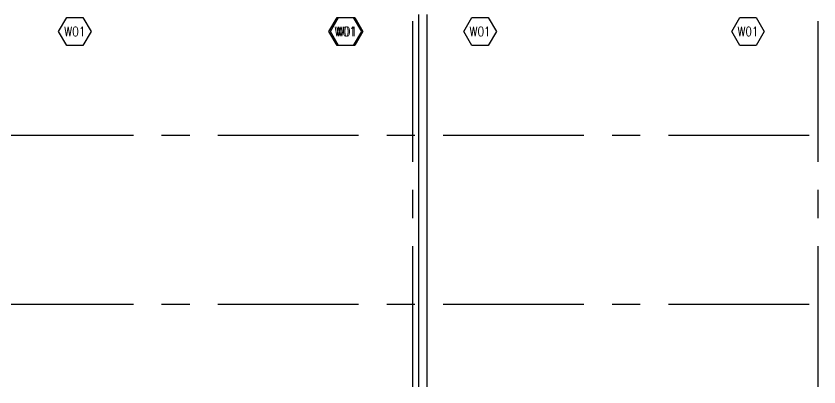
# Model space of a CAD drawing. Extents: x 88852.7 to 88945.7, y 39921.6 to 40001.1.
# Drawn here: x 88878.93 to 88893.18, y 39921.62 to 39928.2 of the extents above; entities that cross this region are included whole.
import ezdxf
from ezdxf.enums import TextEntityAlignment as Align

# ---------------------------------------------------------------- set-up
doc = ezdxf.new("R2010")
doc.units = 0
doc.header["$MEASUREMENT"] = 0
doc.linetypes.add('CENTERX2', pattern=[4, 2.5, -0.5, 0.5, -0.5])
for name, color, linetype in [('AXES', 11, 'CENTERX2'), ('WALL', 4, 'CONTINUOUS'), ('WIN-BOX', 3, 'CONTINUOUS'), ('WIN-NO', 5, 'CONTINUOUS')]:
    doc.layers.add(name, color=color, linetype=linetype)
doc.styles.add('ROMANS', font='ROMANS.shx', dxfattribs={"width": 0.6})

# ---------------------------------------------------------------- blocks, each defined once
blk = doc.blocks.new('WW1')
at = {"layer": 'WIN-BOX'}
blk.add_lwpolyline([(144, -250), (289, 0), (144, 250), (-144, 250), (-289, 0), (-144, -250)], close=True, dxfattribs=at)
at = {"layer": 'WIN-NO', "style": 'ROMANS', "width": 0.8}
blk.add_attdef('W00', text='', height=170, dxfattribs=at).set_placement((0, 0), align=Align.MIDDLE)

msp = doc.modelspace()

# ---------------------------------------------------------------- linework, layer by layer
at = {"layer": 'AXES'}
for p, q in [((88885.9703, 39921.6153), (88885.9703, 40000.4279)), ((88893.1703, 39921.6153), (88893.1703, 40000.0779)), ((88945.0103, 39926.0796), (88876.9703, 39926.0796)), ((88945.0103, 39923.0796), (88876.9703, 39923.0796))]:
    msp.add_line(p, q, dxfattribs=at)
at = {"layer": 'WALL'}
for p, q in [((88886.0703, 39928.2296), (88886.0703, 39921.6153)), ((88886.2203, 39928.2296), (88886.2203, 39921.6153))]:
    msp.add_line(p, q, dxfattribs=at)

# ---------------------------------------------------------------- block references
at = {"layer": 'WIN-NO'}
ref = msp.add_blockref('WW1', (88879.9703, 39927.9296), dxfattribs=dict(at, xscale=-0.001, yscale=0.001, zscale=0.001))
ref.add_attrib('W00', 'W01', dxfattribs={"height": 0.17, "style": 'ROMANS', "width": 0.8}).set_placement((88879.9703, 39927.9296), align=Align.MIDDLE)
ref = msp.add_blockref('WW1', (88879.9703, 39927.9296), dxfattribs=dict(at, xscale=-0.001, yscale=0.001, zscale=0.001))
ref.add_attrib('W00', 'W01', dxfattribs={"height": 0.17, "style": 'ROMANS', "width": 0.8}).set_placement((88879.9703, 39927.9296), align=Align.MIDDLE)
ref = msp.add_blockref('WW1', (88879.9703, 39927.9296), dxfattribs=dict(at, xscale=-0.001, yscale=0.001, zscale=0.001))
ref.add_attrib('W00', 'W01', dxfattribs={"height": 0.17, "style": 'ROMANS', "width": 0.8}).set_placement((88879.9703, 39927.9296), align=Align.MIDDLE)
ref = msp.add_blockref('WW1', (88884.7703, 39927.9296), dxfattribs=dict(at, xscale=-0.001, yscale=0.001, zscale=0.001))
ref.add_attrib('W00', 'W01', dxfattribs={"height": 0.17, "style": 'ROMANS', "width": 0.8}).set_placement((88884.7703, 39927.9296), align=Align.MIDDLE)
ref = msp.add_blockref('WW1', (88884.7969, 39927.9296), dxfattribs=dict(at, xscale=-0.001, yscale=0.001, zscale=0.001))
ref.add_attrib('W00', 'W01', dxfattribs={"height": 0.17, "style": 'ROMANS', "width": 0.8}).set_placement((88884.7969, 39927.9296), align=Align.MIDDLE)
ref = msp.add_blockref('WW1', (88887.1669, 39927.9296), dxfattribs=dict(at, xscale=-0.001, yscale=0.001, zscale=0.001))
ref.add_attrib('W00', 'W01', dxfattribs={"height": 0.17, "style": 'ROMANS', "width": 0.8}).set_placement((88887.1669, 39927.9296), align=Align.MIDDLE)
ref = msp.add_blockref('WW1', (88891.924, 39927.9296), dxfattribs=dict(at, xscale=-0.001, yscale=0.001, zscale=0.001))
ref.add_attrib('W00', 'W01', dxfattribs={"height": 0.17, "style": 'ROMANS', "width": 0.8}).set_placement((88891.924, 39927.9296), align=Align.MIDDLE)

doc.saveas('drawing.dxf')
